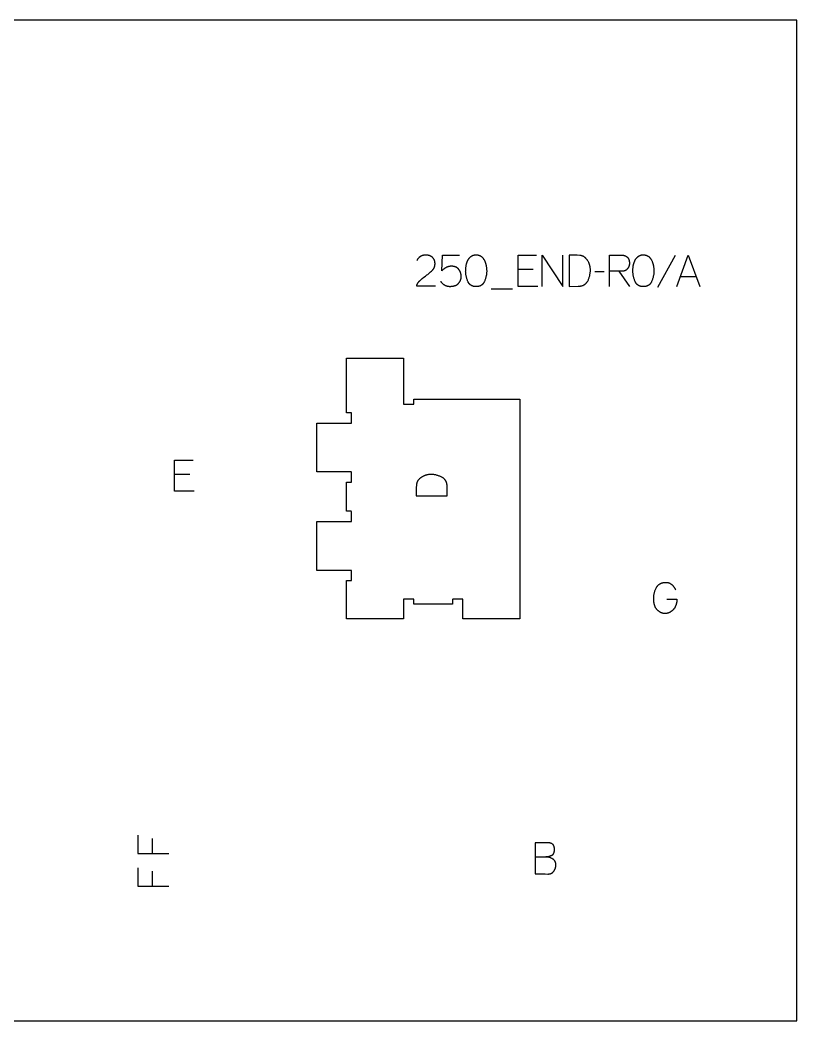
# Model space of a CAD drawing. Header units: millimetres. Extents: x -1220 to 1220, y -1930 to 4220.
# Drawn here: x 272 to 1220, y 710 to 1930 of the extents above; entities that cross this region are included whole.
import ezdxf

# ---------------------------------------------------------------- set-up
doc = ezdxf.new("R2010")
doc.units = ezdxf.units.MM
for name, color, linetype in [('0_SHEET_SPRUCEPLY_2440X122', 1, 'CONTINUOUS'), ('1_ANYTOOL_1MMDEEP_LABELS_S', 2, 'CONTINUOUS'), ('4_ANYTOOL_CUTTHROUGH_OUTSI', 5, 'CONTINUOUS')]:
    doc.layers.add(name, color=color, linetype=linetype)

msp = doc.modelspace()

# ---------------------------------------------------------------- linework, layer by layer
at = {"layer": '0_SHEET_SPRUCEPLY_2440X122'}
msp.add_lwpolyline([(-1220, 1930), (-1220, 710), (1220, 710), (1220, 1930)], close=True, dxfattribs=at)
at = {"layer": '1_ANYTOOL_1MMDEEP_LABELS_S'}
for points in [[(779.1, 1605.5), (755.9, 1605.5), (756.1, 1606.1), (756.3, 1606.7), (756.4, 1607), (756.5, 1607.2), (756.6, 1607.5), (756.8, 1607.8), (756.9, 1608), (757, 1608.3), (757.2, 1608.6), (757.3, 1608.8), (757.4, 1609.1), (757.6, 1609.3), (757.7, 1609.6), (757.9, 1609.8), (758.1, 1610.1), (758.2, 1610.3), (758.4, 1610.5), (758.6, 1610.8), (758.7, 1611), (758.9, 1611.2), (759.1, 1611.4), (759.3, 1611.7), (759.5, 1611.9), (759.7, 1612.1), (759.9, 1612.3), (760.1, 1612.5), (760.3, 1612.7), (760.6, 1612.9), (760.8, 1613.1), (762.9, 1614.9), (764.8, 1616.4), (766.7, 1617.8), (768.6, 1619.3), (769.6, 1620), (770.5, 1620.7), (771.4, 1621.4), (772.3, 1622.2), (773.1, 1622.9), (774, 1623.7), (774.7, 1624.5), (775.5, 1625.2), (775.7, 1625.4), (775.9, 1625.6), (776, 1625.8), (776.2, 1626.1), (776.4, 1626.3), (776.5, 1626.5), (776.7, 1626.7), (776.8, 1626.9), (777, 1627.1), (777.1, 1627.4), (777.2, 1627.6), (777.3, 1627.8), (777.4, 1628), (777.6, 1628.3), (777.7, 1628.5), (777.7, 1628.8), (777.8, 1629), (777.9, 1629.2), (778, 1629.5), (778.1, 1629.7), (778.1, 1630), (778.2, 1630.3), (778.3, 1630.5), (778.3, 1630.8), (778.4, 1631.1), (778.4, 1631.3), (778.4, 1631.6), (778.4, 1631.9), (778.5, 1632.2), (778.5, 1632.4), (778.5, 1632.7), (778.5, 1633), (778.5, 1633.3), (778.5, 1633.6), (778.5, 1633.9), (778.4, 1634.2), (778.4, 1634.5), (778.4, 1634.8), (778.3, 1635.1), (778.3, 1635.4), (778.2, 1635.7), (778.2, 1636), (778.1, 1636.2), (778, 1636.5), (778, 1636.7), (777.9, 1637), (777.8, 1637.3), (777.7, 1637.5), (777.6, 1637.7), (777.5, 1638), (777.4, 1638.2), (777.2, 1638.4), (777.1, 1638.6), (777, 1638.9), (776.8, 1639.1), (776.7, 1639.3), (776.5, 1639.5), (776.4, 1639.7), (776.2, 1639.9), (776, 1640.1), (775.9, 1640.2), (775.7, 1640.4), (775.5, 1640.6), (775.3, 1640.8), (775.1, 1640.9), (774.9, 1641.1), (774.7, 1641.2), (774.5, 1641.4), (774.3, 1641.5), (774, 1641.7), (773.8, 1641.8), (773.6, 1641.9), (773.4, 1642.1), (773.1, 1642.2), (772.9, 1642.3), (772.7, 1642.4), (772.4, 1642.5), (772.2, 1642.6), (771.9, 1642.7), (771.7, 1642.8), (771.4, 1642.8), (771.2, 1642.9), (770.9, 1643), (770.6, 1643.1), (770.4, 1643.1), (770.1, 1643.2), (769.8, 1643.2), (769.5, 1643.3), (769.3, 1643.3), (769, 1643.3), (768.7, 1643.4), (768.4, 1643.4), (768.1, 1643.4), (767.8, 1643.4), (767.2, 1643.4), (766.7, 1643.4), (766.3, 1643.4), (765.8, 1643.4), (765.4, 1643.3), (765, 1643.3), (764.5, 1643.2), (764.1, 1643.1), (763.7, 1643), (763.3, 1642.9), (763.1, 1642.9), (762.9, 1642.8), (762.7, 1642.7), (762.6, 1642.7), (762.4, 1642.6), (762.2, 1642.5), (762, 1642.4), (761.8, 1642.4), (761.6, 1642.3), (761.5, 1642.2), (761.3, 1642.1), (761.1, 1642), (760.9, 1641.9), (760.8, 1641.8), (760.6, 1641.7), (760.4, 1641.6), (760.3, 1641.5), (760.1, 1641.4), (760, 1641.3), (759.8, 1641.1), (759.6, 1641), (759.5, 1640.9), (759.3, 1640.8), (759.2, 1640.6), (759, 1640.5), (758.9, 1640.4), (758.8, 1640.2), (758.6, 1640.1), (758.5, 1639.9), (758.3, 1639.8), (758.2, 1639.6), (758.1, 1639.5), (757.8, 1639.2), (757.6, 1638.8), (757.3, 1638.5), (757.1, 1638.1), (756.9, 1637.7), (756.7, 1637.4), (756.5, 1637)], [(785.3, 1611.5), (785.6, 1611.1), (785.9, 1610.7), (786.1, 1610.4), (786.4, 1610), (786.7, 1609.7), (787, 1609.4), (787.3, 1609.1), (787.6, 1608.8), (787.9, 1608.5), (788.2, 1608.3), (788.6, 1608), (788.9, 1607.8), (789.2, 1607.6), (789.6, 1607.3), (789.9, 1607.1), (790.3, 1606.9), (790.6, 1606.8), (791, 1606.6), (791.4, 1606.4), (791.7, 1606.3), (792.1, 1606.1), (792.5, 1606), (792.9, 1605.9), (793.3, 1605.8), (793.7, 1605.7), (794.1, 1605.6), (794.5, 1605.6), (794.9, 1605.5), (795.4, 1605.5), (795.8, 1605.4), (796.2, 1605.4), (796.7, 1605.4), (797.2, 1605.4), (797.7, 1605.4), (798.2, 1605.5), (798.7, 1605.5), (799.2, 1605.6), (799.7, 1605.6), (800.2, 1605.7), (800.6, 1605.8), (801.1, 1605.8), (801.6, 1605.9), (802, 1606), (802.4, 1606.2), (802.8, 1606.3), (803.3, 1606.4), (803.7, 1606.6), (804.1, 1606.7), (804.3, 1606.8), (804.5, 1606.9), (804.7, 1607), (804.8, 1607.1), (805, 1607.2), (805.2, 1607.3), (805.4, 1607.5), (805.6, 1607.6), (805.8, 1607.7), (805.9, 1607.8), (806.1, 1608), (806.3, 1608.1), (806.5, 1608.3), (806.6, 1608.4), (806.8, 1608.6), (807, 1608.8), (807.1, 1608.9), (807.3, 1609.1), (807.4, 1609.3), (807.6, 1609.5), (807.7, 1609.7), (807.9, 1609.9), (808, 1610.1), (808.2, 1610.3), (808.3, 1610.5), (808.4, 1610.7), (808.6, 1611), (808.7, 1611.2), (809, 1611.7), (809.2, 1612.2), (809.4, 1612.5), (809.5, 1612.8), (809.6, 1613.1), (809.7, 1613.4), (809.9, 1613.7), (809.9, 1614), (810, 1614.3), (810.1, 1614.6), (810.2, 1614.9), (810.2, 1615.2), (810.3, 1615.5), (810.3, 1615.8), (810.4, 1616.1), (810.4, 1616.4), (810.4, 1616.7), (810.4, 1617), (810.4, 1617.4), (810.4, 1617.7), (810.4, 1618), (810.4, 1618.4), (810.3, 1618.7), (810.3, 1619), (810.3, 1619.3), (810.2, 1619.6), (810.2, 1620), (810.1, 1620.3), (810.1, 1620.6), (810, 1620.9), (809.9, 1621.2), (809.8, 1621.5), (809.7, 1621.8), (809.7, 1622), (809.6, 1622.3), (809.5, 1622.6), (809.3, 1622.9), (809.2, 1623.2), (809.1, 1623.4), (809, 1623.7), (808.8, 1623.9), (808.7, 1624.2), (808.6, 1624.5), (808.4, 1624.7), (808.3, 1625), (808.1, 1625.2), (807.9, 1625.5), (807.7, 1625.7), (807.6, 1625.9), (807.4, 1626.2), (807.2, 1626.4), (807, 1626.6), (806.8, 1626.8), (806.6, 1627), (806.4, 1627.2), (806.1, 1627.4), (805.9, 1627.6), (805.7, 1627.8), (805.5, 1627.9), (805.2, 1628.1), (805, 1628.3), (804.7, 1628.4), (804.5, 1628.6), (804.2, 1628.7), (803.9, 1628.8), (803.7, 1628.9), (803.4, 1629), (803.1, 1629.1), (802.8, 1629.2), (802.5, 1629.3), (802.2, 1629.4), (801.9, 1629.5), (801.6, 1629.6), (801.3, 1629.6), (801, 1629.7), (800.6, 1629.7), (800.3, 1629.8), (800, 1629.8), (799.6, 1629.8), (799.3, 1629.8), (798.9, 1629.9), (798.6, 1629.9), (798.1, 1629.8), (797.7, 1629.8), (797.3, 1629.8), (796.8, 1629.8), (796.4, 1629.7), (796, 1629.6), (795.6, 1629.6), (795.2, 1629.5), (794.8, 1629.4), (794.4, 1629.3), (794, 1629.2), (793.7, 1629), (793.3, 1628.9), (792.9, 1628.7), (792.6, 1628.6), (792.2, 1628.4), (791.5, 1628), (791.2, 1627.8), (790.9, 1627.6), (790.5, 1627.4), (790.2, 1627.2), (789.8, 1626.9), (789.5, 1626.7), (789.2, 1626.4), (788.8, 1626.2), (788.5, 1625.9), (788.2, 1625.6), (787.8, 1625.3), (787.5, 1625), (786.9, 1624.4), (787.8, 1643.4), (808.3, 1643.4)], [(903.7, 1605.4), (879.7, 1605.4), (879.7, 1643.4), (902.3, 1643.4)], [(909.1, 1605.4), (909.1, 1643.4), (934.5, 1605.4), (934.5, 1643.4)], [(991.1, 1605.4), (991.1, 1643.4), (1005.5, 1643.4), (1006.1, 1643.4), (1006.7, 1643.4), (1007, 1643.4), (1007.3, 1643.3), (1007.6, 1643.3), (1007.8, 1643.3), (1008.1, 1643.2), (1008.4, 1643.2), (1008.6, 1643.1), (1008.9, 1643.1), (1009.2, 1643), (1009.4, 1643), (1009.6, 1642.9), (1009.9, 1642.8), (1010.1, 1642.7), (1010.3, 1642.6), (1010.6, 1642.6), (1010.8, 1642.5), (1011, 1642.4), (1011.2, 1642.3), (1011.4, 1642.1), (1011.6, 1642), (1011.8, 1641.9), (1012, 1641.8), (1012.2, 1641.7), (1012.4, 1641.5), (1012.5, 1641.4), (1012.7, 1641.2), (1012.9, 1641.1), (1013, 1640.9), (1013.2, 1640.8), (1013.3, 1640.6), (1013.5, 1640.5), (1013.6, 1640.3), (1013.8, 1640.1), (1013.9, 1639.9), (1014, 1639.7), (1014.1, 1639.5), (1014.3, 1639.3), (1014.4, 1639.1), (1014.5, 1638.9), (1014.6, 1638.7), (1014.7, 1638.5), (1014.8, 1638.3), (1014.8, 1638.1), (1014.9, 1637.8), (1015, 1637.6), (1015.1, 1637.4), (1015.1, 1637.1), (1015.2, 1636.9), (1015.3, 1636.6), (1015.3, 1636.4), (1015.4, 1636.1), (1015.4, 1635.8), (1015.4, 1635.5), (1015.5, 1635.3), (1015.5, 1635), (1015.5, 1634.7), (1015.6, 1634.1), (1015.6, 1633.5), (1015.6, 1633.3), (1015.6, 1633), (1015.5, 1632.8), (1015.5, 1632.6), (1015.5, 1632.4), (1015.5, 1632.2), (1015.5, 1632), (1015.4, 1631.7), (1015.4, 1631.5), (1015.3, 1631.3), (1015.3, 1631.1), (1015.2, 1630.9), (1015.2, 1630.7), (1015.1, 1630.5), (1015.1, 1630.3), (1015, 1630.1), (1014.9, 1629.9), (1014.8, 1629.7), (1014.8, 1629.4), (1014.7, 1629.2), (1014.6, 1629), (1014.5, 1628.8), (1014.4, 1628.7), (1014.3, 1628.5), (1014.2, 1628.3), (1014.1, 1628.1), (1013.9, 1627.9), (1013.8, 1627.7), (1013.7, 1627.5), (1013.6, 1627.3), (1013.4, 1627.1), (1013.1, 1626.7), (1013, 1626.6), (1012.9, 1626.4), (1012.7, 1626.2), (1012.5, 1626.1), (1012.4, 1625.9), (1012.2, 1625.8), (1012.1, 1625.6), (1011.9, 1625.5), (1011.7, 1625.3), (1011.6, 1625.2), (1011.4, 1625.1), (1011.2, 1625), (1011, 1624.9), (1010.8, 1624.8), (1010.7, 1624.7), (1010.5, 1624.6), (1010.3, 1624.5), (1010.1, 1624.4), (1009.9, 1624.3), (1009.7, 1624.2), (1009.5, 1624.2), (1009.3, 1624.1), (1009.1, 1624.1), (1008.8, 1624), (1008.6, 1624), (1008.4, 1623.9), (1008.2, 1623.9), (1008, 1623.9), (1007.7, 1623.9), (1007.5, 1623.8), (1005, 1623.7), (1002.5, 1623.7), (991.1, 1623.7)], [(1071.5, 1642.8), (1049.7, 1603.9)], [(1073.6, 1605.4), (1087.4, 1643.4), (1101.4, 1605.4)], [(898.3, 1625.8), (879.7, 1625.8)], [(984.6, 1623), (973.4, 1622.9)], [(1002.5, 1623.7), (1015.7, 1605.4)], [(1078, 1617.5), (1096.9, 1617.5)], [(847, 1602.2), (873.1, 1602.2)], [(484.7, 1355.7), (460.7, 1355.7), (460.7, 1393.7), (483.3, 1393.7)], [(479.3, 1376.1), (460.7, 1376.1)], [(1061.2, 1224.1), (1073.6, 1224.1), (1073.5, 1223), (1073.5, 1222.5), (1073.5, 1222), (1073.4, 1221.5), (1073.3, 1221), (1073.3, 1220.5), (1073.2, 1220.1), (1073.1, 1219.6), (1073, 1219.1), (1072.9, 1218.7), (1072.8, 1218.3), (1072.7, 1217.8), (1072.6, 1217.4), (1072.4, 1217), (1072.3, 1216.6), (1072.1, 1216.2), (1072, 1215.8), (1071.8, 1215.4), (1071.6, 1215), (1071.4, 1214.6), (1071.3, 1214.3), (1071, 1213.9), (1070.8, 1213.6), (1070.6, 1213.2), (1070.4, 1212.9), (1070.2, 1212.6), (1069.9, 1212.3), (1069.7, 1212), (1069.4, 1211.7), (1069.1, 1211.4), (1068.9, 1211.1), (1068.3, 1210.6), (1068, 1210.3), (1067.7, 1210.1), (1067.4, 1209.8), (1067.2, 1209.6), (1066.9, 1209.4), (1066.6, 1209.1), (1066.3, 1208.9), (1066, 1208.7), (1065.7, 1208.6), (1065.4, 1208.4), (1065.1, 1208.2), (1064.8, 1208), (1064.5, 1207.9), (1064.2, 1207.7), (1063.9, 1207.6), (1063.6, 1207.5), (1063.3, 1207.4), (1063, 1207.2), (1062.7, 1207.1), (1062.3, 1207.1), (1062, 1207), (1061.7, 1206.9), (1061.4, 1206.8), (1061.1, 1206.8), (1060.8, 1206.7), (1060.4, 1206.7), (1060.1, 1206.6), (1059.8, 1206.6), (1059.5, 1206.6), (1059.1, 1206.6), (1058.8, 1206.6), (1058.5, 1206.6), (1058.2, 1206.6), (1057.8, 1206.6), (1057.5, 1206.7), (1057.2, 1206.7), (1056.9, 1206.8), (1056.6, 1206.8), (1056.2, 1206.9), (1055.9, 1207), (1055.6, 1207.1), (1055.3, 1207.2), (1055, 1207.3), (1054.7, 1207.4), (1054.4, 1207.5), (1054.1, 1207.7), (1053.8, 1207.8), (1053.5, 1208), (1053.2, 1208.1), (1052.9, 1208.3), (1052.6, 1208.5), (1052.3, 1208.7), (1052, 1208.9), (1051.8, 1209.1), (1051.5, 1209.3), (1051.2, 1209.5), (1050.9, 1209.7), (1050.6, 1210), (1050.3, 1210.2), (1050.1, 1210.5), (1049.8, 1210.8), (1049.5, 1211), (1049.3, 1211.3), (1049, 1211.6), (1048.8, 1211.9), (1048.5, 1212.2), (1048.3, 1212.6), (1048.1, 1212.9), (1047.8, 1213.2), (1047.6, 1213.6), (1047.4, 1214), (1047.2, 1214.3), (1047.1, 1214.7), (1046.9, 1215.1), (1046.7, 1215.5), (1046.6, 1215.9), (1046.4, 1216.4), (1046.3, 1216.8), (1046.1, 1217.2), (1046, 1217.7), (1045.9, 1218.1), (1045.8, 1218.6), (1045.7, 1219.1), (1045.6, 1219.6), (1045.5, 1220.1), (1045.5, 1220.6), (1045.4, 1221.1), (1045.3, 1221.6), (1045.3, 1222.7), (1045.2, 1223.8), (1045.2, 1225), (1045.2, 1225.9), (1045.2, 1226.7), (1045.3, 1227.6), (1045.4, 1228.4), (1045.5, 1229.2), (1045.7, 1230.1), (1045.8, 1230.9), (1046, 1231.8), (1046.2, 1232.6), (1046.5, 1233.4), (1046.8, 1234.2), (1047.1, 1235), (1047.4, 1235.8), (1047.8, 1236.6), (1048.1, 1237.4), (1048.6, 1238.2), (1048.8, 1238.6), (1049, 1239), (1049.2, 1239.4), (1049.5, 1239.7), (1049.7, 1240.1), (1049.9, 1240.3), (1050, 1240.4), (1050.1, 1240.6), (1050.3, 1240.7), (1050.4, 1240.9), (1050.5, 1241), (1050.7, 1241.2), (1050.8, 1241.3), (1051, 1241.5), (1051.1, 1241.6), (1051.3, 1241.8), (1051.4, 1241.9), (1051.6, 1242), (1051.8, 1242.1), (1051.9, 1242.3), (1052.1, 1242.4), (1052.3, 1242.5), (1052.4, 1242.6), (1052.6, 1242.7), (1052.8, 1242.8), (1052.9, 1242.9), (1053.1, 1243), (1053.3, 1243.1), (1053.5, 1243.2), (1053.7, 1243.3), (1053.9, 1243.4), (1054, 1243.5), (1054.2, 1243.6), (1054.4, 1243.7), (1054.6, 1243.7), (1054.8, 1243.8), (1055, 1243.9), (1055.4, 1244), (1055.9, 1244.1), (1056.3, 1244.2), (1056.7, 1244.3), (1057.2, 1244.4), (1057.6, 1244.5), (1058.1, 1244.5), (1058.5, 1244.6), (1059, 1244.6), (1059.5, 1244.6), (1060, 1244.6), (1060.3, 1244.6), (1060.6, 1244.6), (1060.8, 1244.6), (1061.1, 1244.6), (1061.4, 1244.6), (1061.7, 1244.5), (1061.9, 1244.5), (1062.2, 1244.5), (1062.4, 1244.4), (1062.7, 1244.4), (1062.9, 1244.3), (1063.2, 1244.2), (1063.4, 1244.2), (1063.7, 1244.1), (1063.9, 1244), (1064.1, 1243.9), (1064.4, 1243.8), (1064.6, 1243.7), (1064.8, 1243.6), (1065, 1243.5), (1065.2, 1243.4), (1065.5, 1243.3), (1065.7, 1243.2), (1065.9, 1243), (1066.1, 1242.9), (1066.3, 1242.7), (1066.5, 1242.6), (1066.7, 1242.4), (1066.8, 1242.3), (1067, 1242.1), (1067.2, 1241.9), (1067.4, 1241.8), (1068.1, 1241), (1068.4, 1240.7), (1068.8, 1240.3), (1069.1, 1239.9), (1069.4, 1239.5), (1069.7, 1239.1), (1070, 1238.7), (1070.3, 1238.3), (1070.6, 1237.9), (1070.8, 1237.5), (1071.1, 1237), (1071.3, 1236.6), (1071.6, 1236.2), (1071.8, 1235.7), (1072.1, 1235.3)], [(415.8, 936.6), (415.8, 914.2), (453.8, 914.2)], [(433.5, 932.6), (433.5, 914.2)], [(900.5, 927.2), (900.5, 889.2), (912.8, 889.2), (916, 889.1), (916.2, 889.1), (916.5, 889.1), (916.8, 889.1), (917.1, 889.1), (917.4, 889.2), (917.6, 889.2), (917.9, 889.2), (918.2, 889.3), (918.4, 889.3), (918.7, 889.4), (918.9, 889.4), (919.2, 889.5), (919.4, 889.6), (919.6, 889.7), (919.9, 889.8), (920.1, 889.9), (920.3, 890), (920.6, 890.1), (920.8, 890.2), (921, 890.3), (921.2, 890.5), (921.4, 890.6), (921.6, 890.7), (921.8, 890.9), (922, 891.1), (922.2, 891.2), (922.4, 891.4), (922.5, 891.6), (922.7, 891.8), (922.9, 892), (923.1, 892.2), (923.2, 892.4), (923.6, 892.8), (923.7, 893), (923.9, 893.3), (924, 893.5), (924.1, 893.7), (924.3, 893.9), (924.4, 894.2), (924.5, 894.4), (924.6, 894.6), (924.7, 894.9), (924.9, 895.1), (925, 895.3), (925.1, 895.6), (925.1, 895.8), (925.2, 896), (925.3, 896.3), (925.4, 896.5), (925.5, 896.8), (925.5, 897), (925.6, 897.2), (925.6, 897.5), (925.7, 897.7), (925.7, 898), (925.8, 898.2), (925.8, 898.5), (925.8, 898.7), (925.9, 899), (925.9, 899.3), (925.9, 899.5), (925.9, 899.8), (925.9, 900), (925.9, 900.4), (925.9, 900.7), (925.9, 901), (925.8, 901.3), (925.8, 901.6), (925.8, 901.9), (925.7, 902.2), (925.7, 902.4), (925.6, 902.7), (925.5, 903), (925.5, 903.2), (925.4, 903.5), (925.3, 903.7), (925.2, 904), (925.1, 904.2), (925, 904.5), (924.9, 904.6), (924.9, 904.7), (924.8, 904.8), (924.7, 904.9), (924.7, 905), (924.6, 905.1), (924.5, 905.2), (924.5, 905.3), (924.4, 905.4), (924.3, 905.5), (924.2, 905.6), (924.1, 905.7), (924.1, 905.8), (924, 905.9), (923.9, 906), (923.8, 906.1), (923.7, 906.2), (923.6, 906.3), (923.5, 906.4), (923.5, 906.5), (923.4, 906.6), (923.3, 906.7), (923.2, 906.7), (923.1, 906.8), (922.9, 907), (922.6, 907.1), (922.4, 907.3), (922.2, 907.4), (921.7, 907.7), (921.3, 908), (920.8, 908.2), (920.3, 908.4), (919.8, 908.7), (919.3, 908.9), (918.8, 909.1), (918.3, 909.2), (917.7, 909.4), (917.2, 909.5), (916.7, 909.7), (916.1, 909.8), (915.6, 909.9), (915, 910), (914.4, 910), (913.8, 910.1)], [(900.5, 909.9), (913.8, 910.1), (914.3, 910.1), (914.8, 910.2), (915.3, 910.2), (915.8, 910.3), (916.3, 910.4), (916.8, 910.5), (917.2, 910.6), (917.7, 910.7), (918.1, 910.8), (918.6, 911), (919, 911.1), (919.4, 911.3), (919.8, 911.5), (920.3, 911.6), (920.7, 911.8), (921.1, 912), (921.2, 912.1), (921.3, 912.1), (921.4, 912.2), (921.4, 912.3), (921.5, 912.3), (921.6, 912.4), (921.7, 912.5), (921.8, 912.5), (921.9, 912.6), (922, 912.7), (922.1, 912.7), (922.2, 912.8), (922.2, 912.9), (922.3, 913), (922.4, 913), (922.5, 913.1), (922.5, 913.2), (922.6, 913.3), (922.7, 913.4), (922.8, 913.5), (922.8, 913.6), (922.9, 913.6), (923, 913.7), (923, 913.8), (923.1, 913.9), (923.1, 914), (923.2, 914.1), (923.3, 914.2), (923.3, 914.3), (923.4, 914.4), (923.4, 914.5), (923.5, 914.7), (923.5, 914.8), (923.6, 914.9), (923.7, 915.1), (923.7, 915.3), (923.8, 915.6), (923.9, 915.8), (924, 916.1), (924, 916.4), (924.1, 916.6), (924.1, 916.9), (924.2, 917.2), (924.2, 917.5), (924.2, 917.8), (924.2, 918.1), (924.3, 918.4), (924.3, 918.7), (924.3, 919), (924.3, 919.5), (924.2, 919.8), (924.2, 920), (924.2, 920.3), (924.2, 920.5), (924.2, 920.7), (924.1, 921), (924.1, 921.2), (924.1, 921.4), (924, 921.6), (924, 921.8), (923.9, 922), (923.9, 922.2), (923.8, 922.4), (923.7, 922.6), (923.7, 922.8), (923.6, 923), (923.5, 923.2), (923.4, 923.4), (923.4, 923.5), (923.3, 923.7), (923.2, 923.9), (923.1, 924), (923, 924.2), (922.9, 924.3), (922.8, 924.5), (922.6, 924.6), (922.5, 924.8), (922.4, 924.9), (922.3, 925.1), (922.1, 925.2), (922, 925.3), (921.9, 925.4), (921.7, 925.6), (921.6, 925.7), (921.4, 925.8), (921.3, 925.9), (921.1, 926), (921, 926.1), (920.8, 926.2), (920.6, 926.3), (920.4, 926.4), (920.3, 926.4), (920.1, 926.5), (919.9, 926.6), (919.7, 926.7), (919.5, 926.7), (919.3, 926.8), (919.1, 926.8), (918.9, 926.9), (918.7, 926.9), (918.5, 927), (918.2, 927), (918, 927.1), (917.8, 927.1), (917.5, 927.1), (917.3, 927.2), (917.1, 927.2), (916.8, 927.2), (916.3, 927.2), (915.8, 927.2), (900.5, 927.2)], [(415.8, 896.6), (415.8, 874.2), (453.8, 874.2)], [(433.5, 892.6), (433.5, 874.2)]]:
    msp.add_lwpolyline(points, dxfattribs=at)
for points in [[(828.6, 1643.8), (829.1, 1643.7), (829.5, 1643.7), (829.8, 1643.7), (830, 1643.7), (830.2, 1643.7), (830.4, 1643.6), (830.6, 1643.6), (830.8, 1643.6), (831.1, 1643.5), (831.3, 1643.5), (831.5, 1643.4), (831.7, 1643.4), (831.9, 1643.3), (832.1, 1643.3), (832.3, 1643.2), (832.5, 1643.1), (832.7, 1643.1), (832.8, 1643), (833, 1642.9), (833.2, 1642.8), (833.4, 1642.7), (833.6, 1642.7), (833.7, 1642.6), (833.9, 1642.5), (834.1, 1642.4), (834.3, 1642.3), (834.4, 1642.1), (834.6, 1642), (834.7, 1641.9), (834.9, 1641.8), (835.2, 1641.6), (835.5, 1641.3), (835.8, 1641), (836.1, 1640.8), (836.4, 1640.5), (836.6, 1640.2), (836.9, 1639.9), (837.1, 1639.6), (837.4, 1639.3), (837.6, 1639), (837.8, 1638.7), (838.1, 1638.3), (838.3, 1638), (838.5, 1637.6), (838.7, 1637.3), (838.9, 1636.9), (839.2, 1636.2), (839.4, 1635.8), (839.5, 1635.4), (839.7, 1635), (839.8, 1634.6), (840, 1634.2), (840.1, 1633.8), (840.2, 1633.4), (840.3, 1633), (840.4, 1632.6), (840.5, 1632.2), (840.6, 1631.8), (840.7, 1631.4), (840.8, 1630.9), (841, 1629.6), (841.1, 1628.8), (841.2, 1628), (841.3, 1627.1), (841.4, 1626.3), (841.4, 1625.5), (841.5, 1624.7), (841.5, 1623.9), (841.5, 1623.2), (841.4, 1622.4), (841.4, 1621.6), (841.3, 1620.8), (841.2, 1620), (841.1, 1619.2), (840.9, 1618.5), (840.8, 1617.7), (840.6, 1616.9), (840.4, 1616.1), (840.2, 1615.3), (839.9, 1614.5), (839.7, 1613.8), (839.4, 1613), (839.1, 1612.2), (838.8, 1611.4), (838.6, 1611), (838.4, 1610.6), (838.2, 1610.3), (838.1, 1610.1), (838, 1609.9), (837.9, 1609.8), (837.8, 1609.6), (837.7, 1609.4), (837.6, 1609.3), (837.5, 1609.1), (837.4, 1608.9), (837.2, 1608.8), (837.1, 1608.6), (837, 1608.5), (836.9, 1608.4), (836.7, 1608.2), (836.6, 1608.1), (836.5, 1607.9), (836.4, 1607.8), (836.2, 1607.7), (836.1, 1607.6), (835.9, 1607.4), (835.8, 1607.3), (835.6, 1607.2), (835.5, 1607.1), (835.4, 1607), (835.2, 1606.9), (835, 1606.8), (834.9, 1606.7), (834.7, 1606.6), (834.6, 1606.5), (834.4, 1606.4), (834.2, 1606.3), (834.1, 1606.2), (833.9, 1606.1), (833.7, 1606.1), (833.5, 1606), (833.4, 1605.9), (833.2, 1605.8), (833, 1605.8), (832.8, 1605.7), (832.6, 1605.7), (832.4, 1605.6), (832.2, 1605.5), (832, 1605.5), (831.6, 1605.4), (831.2, 1605.3), (830.8, 1605.3), (830.4, 1605.2), (830, 1605.2), (829.5, 1605.1), (829.1, 1605.1), (828.6, 1605.1), (828.1, 1605.1), (827.7, 1605.1), (827.2, 1605.2), (826.8, 1605.2), (826.4, 1605.3), (826, 1605.3), (825.6, 1605.4), (825.4, 1605.4), (825.2, 1605.5), (825, 1605.5), (824.8, 1605.6), (824.6, 1605.7), (824.4, 1605.7), (824.2, 1605.8), (824.1, 1605.9), (823.9, 1605.9), (823.7, 1606), (823.5, 1606.1), (823.3, 1606.1), (823.2, 1606.2), (823, 1606.3), (822.8, 1606.4), (822.7, 1606.5), (822.5, 1606.6), (822.4, 1606.7), (822.2, 1606.8), (822, 1606.9), (821.9, 1607), (821.7, 1607.1), (821.6, 1607.2), (821.5, 1607.3), (821.3, 1607.5), (821.2, 1607.6), (821, 1607.7), (820.9, 1607.8), (820.8, 1608), (820.6, 1608.1), (820.5, 1608.2), (820.4, 1608.4), (820.3, 1608.5), (820.1, 1608.7), (820, 1608.8), (819.9, 1609), (819.8, 1609.1), (819.7, 1609.3), (819.6, 1609.5), (819.5, 1609.6), (819.3, 1609.8), (819.2, 1610), (819.1, 1610.1), (819, 1610.3), (818.9, 1610.7), (818.7, 1611.1), (818.5, 1611.5), (818.2, 1612.2), (817.9, 1613), (817.6, 1613.8), (817.3, 1614.6), (817.1, 1615.4), (816.9, 1616.2), (816.7, 1617), (816.5, 1617.8), (816.4, 1618.5), (816.2, 1619.3), (816.1, 1620.1), (816, 1620.9), (815.9, 1621.7), (815.9, 1622.4), (815.9, 1623.2), (815.8, 1624), (815.9, 1624.8), (815.9, 1625.6), (815.9, 1626.4), (816, 1627.2), (816.1, 1628), (816.2, 1628.8), (816.3, 1629.7), (816.4, 1630.6), (816.6, 1631.4), (816.6, 1631.8), (816.7, 1632.3), (816.8, 1632.7), (817, 1633.1), (817.1, 1633.5), (817.2, 1633.9), (817.3, 1634.3), (817.5, 1634.7), (817.6, 1635.1), (817.8, 1635.5), (817.9, 1635.8), (818.1, 1636.2), (818.3, 1636.6), (818.5, 1637), (818.6, 1637.3), (818.8, 1637.7), (819, 1638), (819.2, 1638.4), (819.5, 1638.7), (819.7, 1639), (819.9, 1639.3), (820.2, 1639.6), (820.4, 1639.9), (820.7, 1640.2), (820.9, 1640.5), (821.2, 1640.8), (821.5, 1641), (821.8, 1641.3), (822.1, 1641.6), (822.4, 1641.8), (822.5, 1641.9), (822.7, 1642), (822.8, 1642.1), (823, 1642.3), (823.2, 1642.4), (823.3, 1642.5), (823.5, 1642.6), (823.7, 1642.7), (823.9, 1642.7), (824, 1642.8), (824.2, 1642.9), (824.4, 1643), (824.6, 1643.1), (824.8, 1643.1), (825, 1643.2), (825.2, 1643.3), (825.4, 1643.3), (825.6, 1643.4), (825.8, 1643.4), (826, 1643.5), (826.2, 1643.5), (826.4, 1643.6), (826.6, 1643.6), (826.8, 1643.6), (827, 1643.7), (827.2, 1643.7), (827.5, 1643.7), (827.7, 1643.7), (828.1, 1643.7)], [(942.2, 1643.4), (942.2, 1605.4), (953, 1605.5), (953.5, 1605.5), (954, 1605.6), (954.5, 1605.6), (955, 1605.7), (955.5, 1605.7), (955.9, 1605.8), (956.4, 1605.9), (956.9, 1606), (957.3, 1606.1), (957.7, 1606.2), (958.2, 1606.3), (958.6, 1606.5), (959, 1606.6), (959.2, 1606.7), (959.4, 1606.8), (959.5, 1606.9), (959.7, 1607), (959.9, 1607.1), (960.1, 1607.2), (960.3, 1607.3), (960.5, 1607.4), (960.6, 1607.5), (960.8, 1607.6), (961, 1607.7), (961.2, 1607.8), (961.3, 1607.9), (961.5, 1608.1), (961.7, 1608.2), (961.8, 1608.3), (962, 1608.4), (962.1, 1608.6), (962.3, 1608.7), (962.4, 1608.9), (962.6, 1609), (962.7, 1609.1), (962.9, 1609.3), (963, 1609.4), (963.1, 1609.6), (963.3, 1609.8), (963.4, 1609.9), (963.5, 1610.1), (963.7, 1610.3), (963.8, 1610.4), (963.9, 1610.6), (964, 1610.8), (964.3, 1611.1), (964.5, 1611.5), (964.7, 1611.9), (965.1, 1612.7), (965.5, 1613.5), (965.8, 1614.3), (966.1, 1615.1), (966.4, 1615.9), (966.7, 1616.7), (967, 1617.5), (967.2, 1618.4), (967.4, 1619.2), (967.5, 1620.1), (967.7, 1620.9), (967.8, 1621.8), (967.9, 1622.6), (968, 1623.5), (968, 1624.4), (968, 1625.3), (968, 1626.1), (968, 1626.8), (967.9, 1627.5), (967.8, 1628.3), (967.7, 1629), (967.6, 1629.4), (967.6, 1629.7), (967.5, 1630.1), (967.4, 1630.4), (967.3, 1630.8), (967.2, 1631.1), (967.1, 1631.5), (967, 1631.8), (966.9, 1632.2), (966.8, 1632.5), (966.7, 1632.9), (966.5, 1633.2), (966.4, 1633.5), (966.2, 1633.9), (965.9, 1634.5), (965.6, 1635.2), (965.2, 1635.8), (964.9, 1636.5), (964.6, 1636.9), (964.4, 1637.2), (964.1, 1637.6), (963.8, 1638), (963.6, 1638.3), (963.3, 1638.6), (963, 1638.9), (962.8, 1639.2), (962.5, 1639.5), (962.2, 1639.8), (961.9, 1640.1), (961.6, 1640.4), (961.3, 1640.6), (961, 1640.8), (960.7, 1641.1), (960.4, 1641.3), (960.1, 1641.5), (959.8, 1641.7), (959.4, 1641.8), (959.1, 1642), (958.8, 1642.1), (958.4, 1642.3), (958.1, 1642.4), (957.7, 1642.5), (957.4, 1642.6), (957, 1642.7), (956.7, 1642.8), (956.3, 1642.9), (955.9, 1642.9), (955.6, 1643), (955.2, 1643), (951.7, 1643.2), (948.6, 1643.3), (945.4, 1643.4)], [(1032.6, 1643.8), (1033, 1643.7), (1033.5, 1643.7), (1033.7, 1643.7), (1033.9, 1643.7), (1034.2, 1643.7), (1034.4, 1643.6), (1034.6, 1643.6), (1034.8, 1643.6), (1035, 1643.5), (1035.2, 1643.5), (1035.4, 1643.4), (1035.6, 1643.4), (1035.8, 1643.3), (1036, 1643.3), (1036.2, 1643.2), (1036.4, 1643.1), (1036.6, 1643.1), (1036.8, 1643), (1037, 1642.9), (1037.2, 1642.8), (1037.3, 1642.7), (1037.5, 1642.7), (1037.7, 1642.6), (1037.9, 1642.5), (1038, 1642.4), (1038.2, 1642.3), (1038.4, 1642.1), (1038.5, 1642), (1038.7, 1641.9), (1038.9, 1641.8), (1039.2, 1641.6), (1039.5, 1641.3), (1039.8, 1641), (1040, 1640.8), (1040.3, 1640.5), (1040.6, 1640.2), (1040.8, 1639.9), (1041.1, 1639.6), (1041.3, 1639.3), (1041.6, 1639), (1041.8, 1638.7), (1042, 1638.3), (1042.2, 1638), (1042.4, 1637.6), (1042.6, 1637.3), (1042.8, 1636.9), (1043.2, 1636.2), (1043.3, 1635.8), (1043.5, 1635.4), (1043.6, 1635), (1043.8, 1634.6), (1043.9, 1634.2), (1044, 1633.8), (1044.2, 1633.4), (1044.3, 1633), (1044.4, 1632.6), (1044.5, 1632.2), (1044.6, 1631.8), (1044.7, 1631.4), (1044.8, 1630.9), (1045, 1629.6), (1045.1, 1628.8), (1045.2, 1628), (1045.3, 1627.1), (1045.3, 1626.3), (1045.4, 1625.5), (1045.4, 1624.7), (1045.4, 1623.9), (1045.4, 1623.2), (1045.4, 1622.4), (1045.3, 1621.6), (1045.2, 1620.8), (1045.2, 1620), (1045, 1619.2), (1044.9, 1618.5), (1044.7, 1617.7), (1044.6, 1616.9), (1044.4, 1616.1), (1044.1, 1615.3), (1043.9, 1614.5), (1043.6, 1613.8), (1043.3, 1613), (1043, 1612.2), (1042.7, 1611.4), (1042.5, 1611), (1042.4, 1610.6), (1042.2, 1610.3), (1042.1, 1610.1), (1042, 1609.9), (1041.9, 1609.8), (1041.8, 1609.6), (1041.6, 1609.4), (1041.5, 1609.3), (1041.4, 1609.1), (1041.3, 1608.9), (1041.2, 1608.8), (1041.1, 1608.6), (1041, 1608.5), (1040.8, 1608.4), (1040.7, 1608.2), (1040.6, 1608.1), (1040.4, 1607.9), (1040.3, 1607.8), (1040.2, 1607.7), (1040, 1607.6), (1039.9, 1607.4), (1039.7, 1607.3), (1039.6, 1607.2), (1039.5, 1607.1), (1039.3, 1607), (1039.1, 1606.9), (1039, 1606.8), (1038.8, 1606.7), (1038.7, 1606.6), (1038.5, 1606.5), (1038.4, 1606.4), (1038.2, 1606.3), (1038, 1606.2), (1037.8, 1606.1), (1037.7, 1606.1), (1037.5, 1606), (1037.3, 1605.9), (1037.1, 1605.8), (1036.9, 1605.8), (1036.8, 1605.7), (1036.6, 1605.7), (1036.4, 1605.6), (1036.2, 1605.5), (1036, 1605.5), (1035.6, 1605.4), (1035.2, 1605.3), (1034.8, 1605.3), (1034.4, 1605.2), (1033.9, 1605.2), (1033.5, 1605.1), (1033, 1605.1), (1032.6, 1605.1), (1032.1, 1605.1), (1031.6, 1605.1), (1031.2, 1605.2), (1030.8, 1605.2), (1030.3, 1605.3), (1029.9, 1605.3), (1029.5, 1605.4), (1029.3, 1605.4), (1029.1, 1605.5), (1028.9, 1605.5), (1028.7, 1605.6), (1028.6, 1605.7), (1028.4, 1605.7), (1028.2, 1605.8), (1028, 1605.9), (1027.8, 1605.9), (1027.6, 1606), (1027.5, 1606.1), (1027.3, 1606.1), (1027.1, 1606.2), (1027, 1606.3), (1026.8, 1606.4), (1026.6, 1606.5), (1026.5, 1606.6), (1026.3, 1606.7), (1026.2, 1606.8), (1026, 1606.9), (1025.8, 1607), (1025.7, 1607.1), (1025.6, 1607.2), (1025.4, 1607.3), (1025.3, 1607.5), (1025.1, 1607.6), (1025, 1607.7), (1024.8, 1607.8), (1024.7, 1608), (1024.6, 1608.1), (1024.5, 1608.2), (1024.3, 1608.4), (1024.2, 1608.5), (1024.1, 1608.7), (1024, 1608.8), (1023.8, 1609), (1023.7, 1609.1), (1023.6, 1609.3), (1023.5, 1609.5), (1023.4, 1609.6), (1023.3, 1609.8), (1023.2, 1610), (1023.1, 1610.1), (1023, 1610.3), (1022.8, 1610.7), (1022.6, 1611.1), (1022.5, 1611.5), (1022.1, 1612.2), (1021.8, 1613), (1021.6, 1613.8), (1021.3, 1614.6), (1021.1, 1615.4), (1020.8, 1616.2), (1020.6, 1617), (1020.5, 1617.8), (1020.3, 1618.5), (1020.2, 1619.3), (1020.1, 1620.1), (1020, 1620.9), (1019.9, 1621.7), (1019.8, 1622.4), (1019.8, 1623.2), (1019.8, 1624), (1019.8, 1624.8), (1019.8, 1625.6), (1019.9, 1626.4), (1019.9, 1627.2), (1020, 1628), (1020.1, 1628.8), (1020.2, 1629.7), (1020.3, 1630.6), (1020.5, 1631.4), (1020.6, 1631.8), (1020.7, 1632.3), (1020.8, 1632.7), (1020.9, 1633.1), (1021, 1633.5), (1021.2, 1633.9), (1021.3, 1634.3), (1021.4, 1634.7), (1021.6, 1635.1), (1021.7, 1635.5), (1021.9, 1635.8), (1022, 1636.2), (1022.2, 1636.6), (1022.4, 1637), (1022.6, 1637.3), (1022.8, 1637.7), (1023, 1638), (1023.2, 1638.4), (1023.4, 1638.7), (1023.6, 1639), (1023.9, 1639.3), (1024.1, 1639.6), (1024.4, 1639.9), (1024.6, 1640.2), (1024.9, 1640.5), (1025.2, 1640.8), (1025.4, 1641), (1025.7, 1641.3), (1026, 1641.6), (1026.3, 1641.8), (1026.5, 1641.9), (1026.6, 1642), (1026.8, 1642.1), (1027, 1642.3), (1027.1, 1642.4), (1027.3, 1642.5), (1027.5, 1642.6), (1027.6, 1642.7), (1027.8, 1642.7), (1028, 1642.8), (1028.2, 1642.9), (1028.4, 1643), (1028.5, 1643.1), (1028.7, 1643.1), (1028.9, 1643.2), (1029.1, 1643.3), (1029.3, 1643.3), (1029.5, 1643.4), (1029.7, 1643.4), (1029.9, 1643.5), (1030.1, 1643.5), (1030.3, 1643.6), (1030.5, 1643.6), (1030.8, 1643.6), (1031, 1643.7), (1031.2, 1643.7), (1031.4, 1643.7), (1031.6, 1643.7), (1032.1, 1643.7)], [(755.4, 1350.2), (793.4, 1350.2), (793.3, 1361.1), (793.3, 1361.6), (793.2, 1362.1), (793.2, 1362.6), (793.1, 1363.1), (793.1, 1363.6), (793, 1364), (792.9, 1364.5), (792.8, 1364.9), (792.7, 1365.4), (792.6, 1365.8), (792.5, 1366.2), (792.3, 1366.6), (792.2, 1367), (792.1, 1367.2), (792, 1367.4), (791.9, 1367.6), (791.8, 1367.8), (791.7, 1368), (791.6, 1368.2), (791.5, 1368.4), (791.4, 1368.6), (791.3, 1368.7), (791.2, 1368.9), (791.1, 1369.1), (791, 1369.2), (790.9, 1369.4), (790.7, 1369.6), (790.6, 1369.7), (790.5, 1369.9), (790.4, 1370.1), (790.2, 1370.2), (790.1, 1370.4), (789.9, 1370.5), (789.8, 1370.7), (789.7, 1370.8), (789.5, 1370.9), (789.4, 1371.1), (789.2, 1371.2), (789, 1371.4), (788.9, 1371.5), (788.7, 1371.6), (788.5, 1371.7), (788.4, 1371.9), (788.2, 1372), (788, 1372.1), (787.7, 1372.3), (787.3, 1372.6), (786.9, 1372.8), (786.1, 1373.2), (785.3, 1373.6), (784.5, 1373.9), (783.7, 1374.2), (782.9, 1374.5), (782.1, 1374.8), (781.3, 1375), (780.4, 1375.3), (779.6, 1375.5), (778.8, 1375.6), (777.9, 1375.8), (777, 1375.9), (776.2, 1376), (775.3, 1376), (774.4, 1376.1), (773.5, 1376.1), (772.7, 1376.1), (772, 1376), (771.3, 1376), (770.5, 1375.9), (769.8, 1375.8), (769.4, 1375.7), (769.1, 1375.6), (768.7, 1375.6), (768.4, 1375.5), (768, 1375.4), (767.7, 1375.3), (767.3, 1375.2), (767, 1375.1), (766.6, 1375), (766.3, 1374.9), (765.9, 1374.7), (765.6, 1374.6), (765.3, 1374.5), (764.9, 1374.3), (764.3, 1374), (763.6, 1373.7), (763, 1373.3), (762.3, 1372.9), (761.9, 1372.7), (761.6, 1372.4), (761.2, 1372.2), (760.8, 1371.9), (760.5, 1371.7), (760.2, 1371.4), (759.9, 1371.1), (759.6, 1370.8), (759.3, 1370.6), (759, 1370.3), (758.7, 1370), (758.4, 1369.7), (758.2, 1369.4), (758, 1369.1), (757.7, 1368.8), (757.5, 1368.5), (757.3, 1368.2), (757.1, 1367.8), (757, 1367.5), (756.8, 1367.2), (756.7, 1366.9), (756.5, 1366.5), (756.4, 1366.2), (756.3, 1365.8), (756.2, 1365.5), (756.1, 1365.1), (756, 1364.8), (755.9, 1364.4), (755.9, 1364), (755.8, 1363.7), (755.8, 1363.3), (755.6, 1359.8), (755.5, 1356.7), (755.4, 1353.5)]]:
    msp.add_lwpolyline(points, close=True, dxfattribs=at)
at = {"layer": '4_ANYTOOL_CUTTHROUGH_OUTSI'}
msp.add_lwpolyline([(752.5, 1467.7), (882, 1467.7), (882, 1200.2), (812.5, 1200.2), (812.5, 1223.9), (812.5, 1223.9, 0.414214), (812.3, 1224.2), (800.3, 1224.2, 0.414214), (800, 1223.9), (800, 1218.2), (752.5, 1218.2), (752.5, 1223.9), (752.5, 1223.9, 0.414214), (752.3, 1224.2), (740.3, 1224.2, 0.414214), (740, 1223.9), (740, 1200.2), (670.5, 1200.2), (670.5, 1246.7), (676.3, 1246.7), (676.3, 1246.7, 0.414214), (676.5, 1246.9), (676.5, 1258.9, 0.414214), (676.3, 1259.2), (634.5, 1259.2), (634.5, 1318.7), (676.3, 1318.7), (676.3, 1318.7, 0.414214), (676.5, 1318.9), (676.5, 1330.9, 0.414214), (676.3, 1331.2), (670.5, 1331.2), (670.5, 1366.7), (676.3, 1366.7), (676.3, 1366.7, 0.414214), (676.5, 1366.9), (676.5, 1378.9, 0.414214), (676.3, 1379.2), (634.5, 1379.2), (634.5, 1438.7), (676.3, 1438.7), (676.3, 1438.7, 0.414214), (676.5, 1438.9), (676.5, 1450.9, 0.414214), (676.3, 1451.2), (670.5, 1451.2), (670.5, 1517.7), (740, 1517.7), (740, 1461.9), (740, 1461.9, 0.414214), (740.3, 1461.7), (752.3, 1461.7, 0.414214), (752.5, 1461.9)], format="xyb", close=True, dxfattribs=at)

doc.saveas('drawing.dxf')
